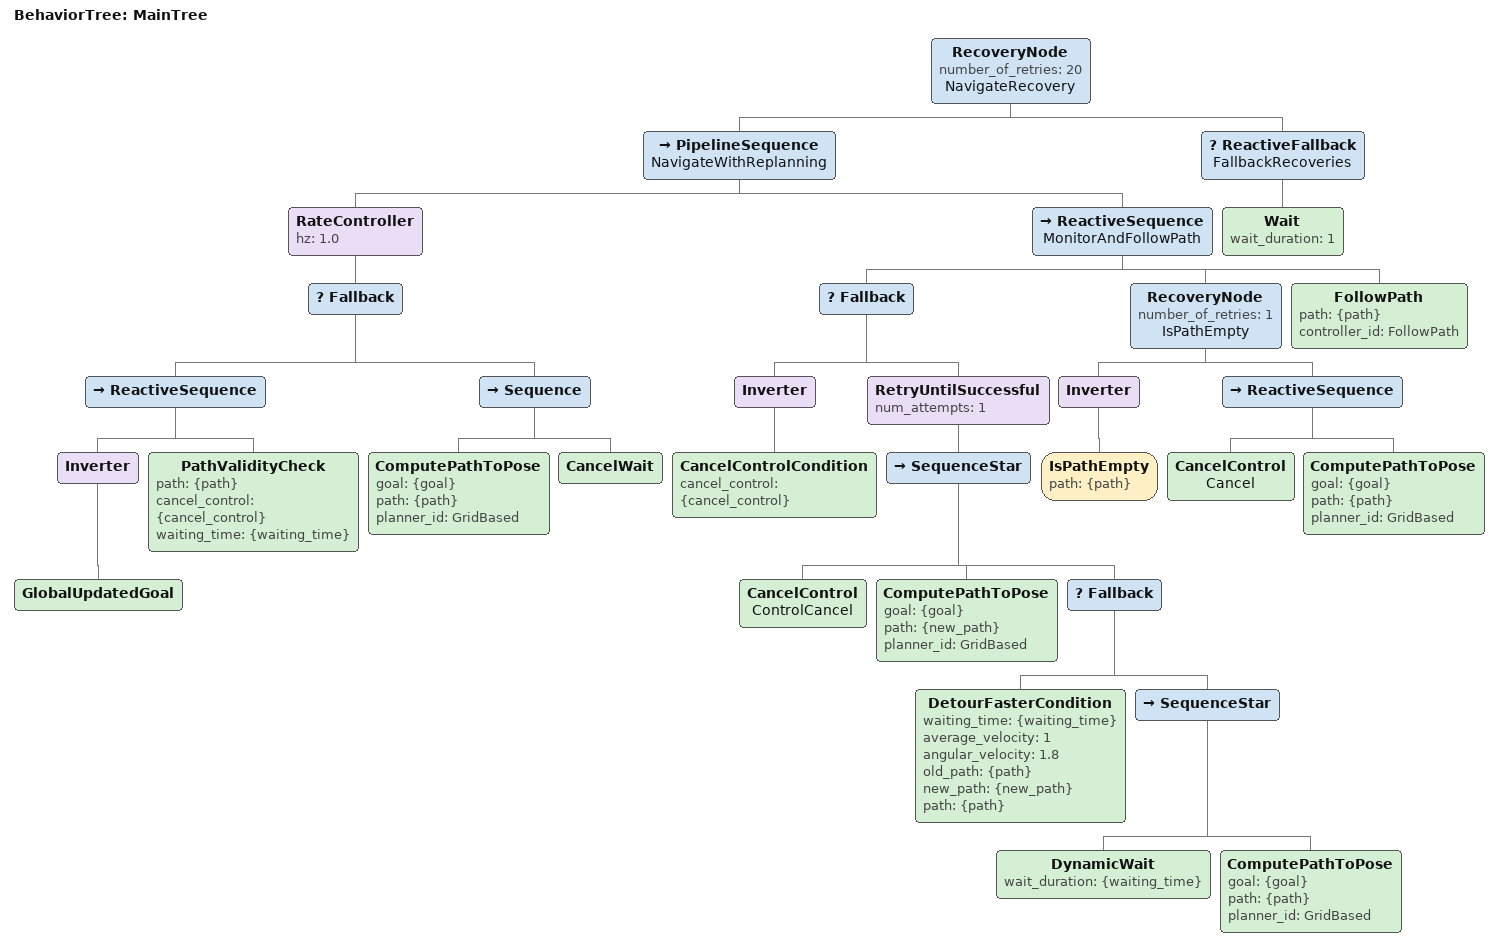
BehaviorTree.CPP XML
<root main_tree_to_execute="MainTree">
  <BehaviorTree ID="MainTree">
    <RecoveryNode number_of_retries="20" name="NavigateRecovery">
      <PipelineSequence name="NavigateWithReplanning">
        <RateController hz="1.0">
          <Fallback>
            <ReactiveSequence>
              <Inverter>
                <GlobalUpdatedGoal/>
              </Inverter>
              <PathValidityCheck path="{path}" cancel_control="{cancel_control}"  waiting_time="{waiting_time}"/>
            </ReactiveSequence>
            <Sequence>
              <ComputePathToPose goal="{goal}" path="{path}" planner_id="GridBased"/>
              <CancelWait/>
            </Sequence>
          </Fallback>
        </RateController>
        <ReactiveSequence name="MonitorAndFollowPath">
          <Fallback>
            <Inverter>
              <CancelControlCondition cancel_control="{cancel_control}"/>
            </Inverter>
            <RetryUntilSuccessful num_attempts="1">
              <SequenceStar>
                <CancelControl name="ControlCancel"/>
                <ComputePathToPose goal="{goal}" path="{new_path}" planner_id="GridBased"/>
                <Fallback>
                  <DetourFasterCondition waiting_time="{waiting_time}" average_velocity ="1" angular_velocity="1.8" old_path="{path}" new_path="{new_path}" path="{path}"/>
                  <SequenceStar>
                    <DynamicWait wait_duration="{waiting_time}"/>
                    <ComputePathToPose goal="{goal}" path="{path}" planner_id="GridBased"/>
                  </SequenceStar>
                </Fallback>
              </SequenceStar>
            </RetryUntilSuccessful>
          </Fallback>
          <RecoveryNode number_of_retries="1" name="IsPathEmpty">
            <Inverter>
              <IsPathEmpty path="{path}"/>
            </Inverter>
            <ReactiveSequence>
              <CancelControl name="Cancel"/>
              <ComputePathToPose goal="{goal}" path="{path}" planner_id="GridBased"/>
            </ReactiveSequence>
          </RecoveryNode>
          <FollowPath path="{path}" controller_id="FollowPath"/>
        </ReactiveSequence>
      </PipelineSequence>
      <ReactiveFallback name="FallbackRecoveries">
        <Wait wait_duration="1"/>
      </ReactiveFallback>
    </RecoveryNode>
  </BehaviorTree>
</root>
